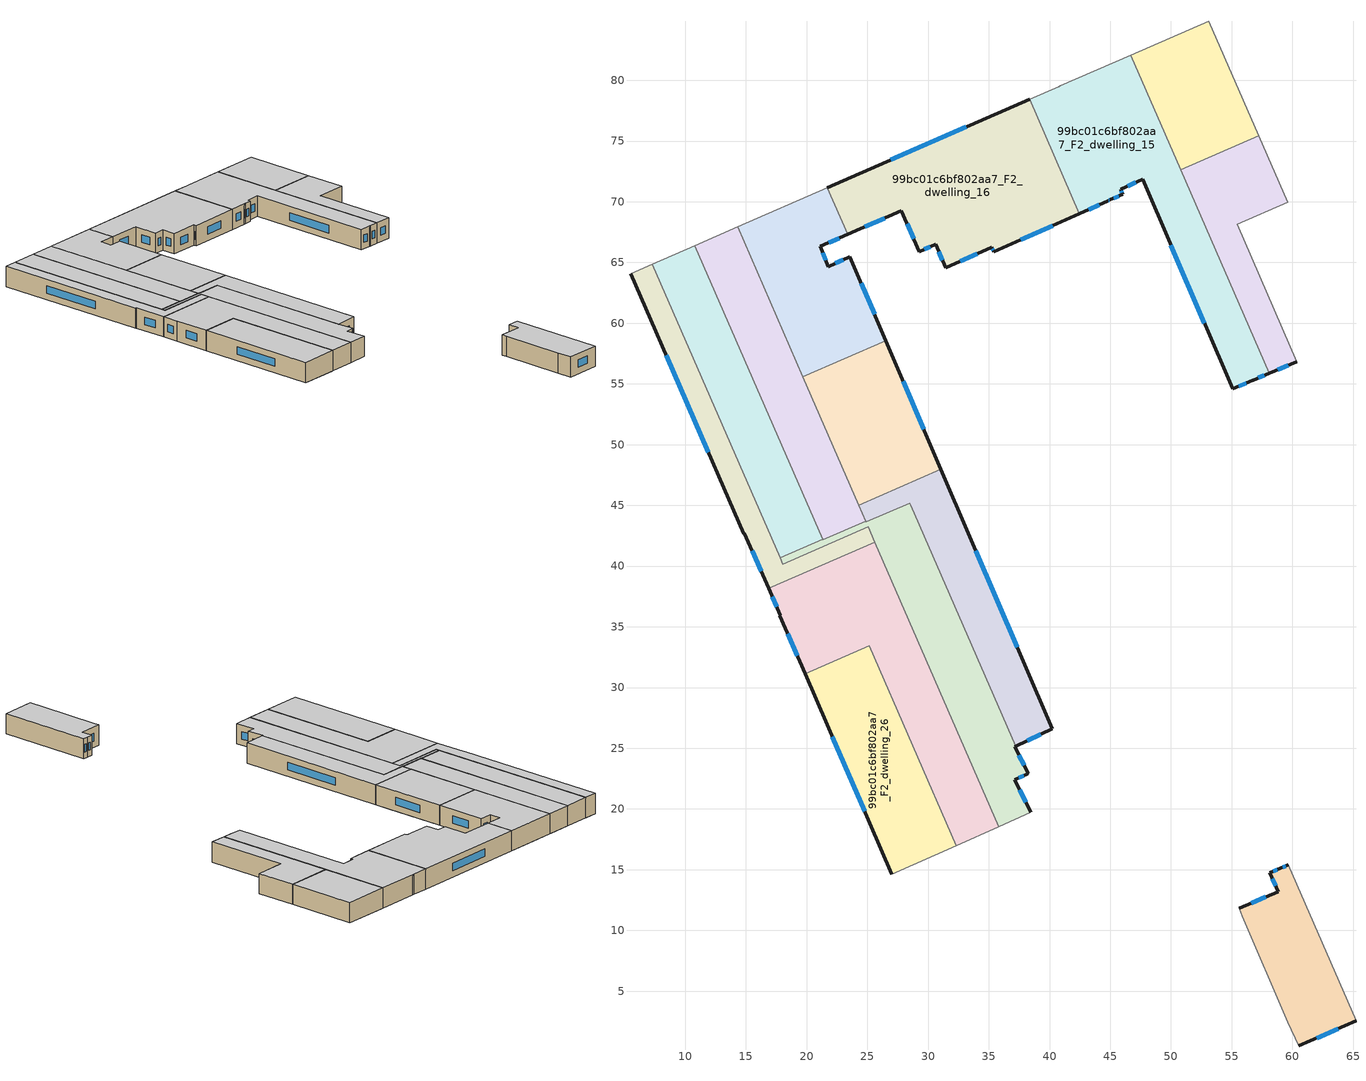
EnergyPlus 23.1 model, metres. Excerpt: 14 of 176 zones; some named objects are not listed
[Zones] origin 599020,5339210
99bc01c6bf802aa7_F2_dwelling_13
 floor to 99bc01c6bf802aa7_F1_dwelling_14 (EU_floor_Construction): 54.1,74.07 56.48,68.58 55.44,68.13 60.36,56.83 59.24,56.36 51.94,73.13 z6
 floor to 99bc01c6bf802aa7_F1_dwelling_15 (EU_floor_Construction): 53.23,70.17 59.24,56.36 58.1,55.87 52.09,69.68 z6
 floor to 99bc01c6bf802aa7_F1_dwelling_16 (EU_floor_Construction): 51.94,73.13 53.23,70.17 52.09,69.68 50.81,72.63 z6
 floor to 99bc01c6bf802aa7_F1_dwelling_13 (EU_floor_Construction): 57.23,75.43 59.62,69.95 56.48,68.58 54.1,74.07 z6
 wall outside (EU_wall_Construction): 58.1,55.87 60.36,56.83 z6:9
 wall to 99bc01c6bf802aa7_F2_dwelling_12 (EU_wall_Construction): 60.36,56.83 55.44,68.13 59.62,69.95 z6:9
 wall to 99bc01c6bf802aa7_F2_dwelling_14 (EU_wall_Construction): 57.23,75.43 50.81,72.63 z6:9
 wall to 99bc01c6bf802aa7_F2_dwelling_15 (EU_wall_Construction): 50.81,72.63 58.1,55.87 z6:9
 wall to 99bc01c6bf802aa7_F2_dwelling_11 (EU_wall_Construction): 59.62,69.95 57.23,75.43 z6:9
 window (EU_Window_Construction): 58.81,56.17 59.66,56.53 z6.94:8.06
 ceiling to 99bc01c6bf802aa7_F3_dwelling_13 (EU_floor_Construction): 60.36,56.83 55.44,68.13 59.62,69.95 57.23,75.43 50.81,72.63 58.1,55.87 z9
99bc01c6bf802aa7_F2_dwelling_14
 floor to 99bc01c6bf802aa7_F1_dwelling_13 (EU_floor_Construction): 53.12,84.87 57.23,75.43 54.1,74.07 49.99,83.5 z6
 floor to 99bc01c6bf802aa7_F1_dwelling_16 (EU_floor_Construction): 47.83,82.56 51.94,73.13 50.81,72.63 46.7,82.07 z6
 floor to 99bc01c6bf802aa7_F1_dwelling_14 (EU_floor_Construction): 49.99,83.5 54.1,74.07 51.94,73.13 47.83,82.56 z6
 wall adiabatic (EU_wall_Construction): 53.12,84.87 46.7,82.07 z6:9
 wall to 99bc01c6bf802aa7_F2_dwelling_15 (EU_wall_Construction): 46.7,82.07 50.8,72.63 z6:9
 wall to 99bc01c6bf802aa7_F2_dwelling_11 (EU_wall_Construction): 57.23,75.43 53.12,84.87 z6:9
 ceiling to 99bc01c6bf802aa7_F3_dwelling_14 (EU_floor_Construction): 57.23,75.43 53.12,84.87 46.7,82.07 50.81,72.63 z9
99bc01c6bf802aa7_F2_dwelling_15
 floor to 99bc01c6bf802aa7_F1_dwelling_15 (EU_floor_Construction): 52.09,69.68 58.1,55.87 56.78,55.31 56.72,55.29 55.07,54.59 49.16,68.4 z6
 floor to 99bc01c6bf802aa7_F1_dwelling_16 (EU_floor_Construction): 46.7,82.07 52.09,69.68 49.16,68.4 47.69,71.84 45.85,71.02 46.01,70.62 42.47,69.03 38.37,78.44 40.75,79.48 40.89,79.54 z6
 wall outside (EU_wall_Construction): 42.47,69.03 44.84,70.09 44.98,70.15 46.01,70.62 45.85,71.02 47.69,71.84 55.07,54.59 56.72,55.29 56.78,55.31 58.1,55.87 z6:9
 wall to 99bc01c6bf802aa7_F2_dwelling_16 (EU_wall_Construction): 38.37,78.44 42.47,69.03 z6:9
 wall adiabatic (EU_wall_Construction): 46.7,82.07 40.89,79.54 40.75,79.48 38.37,78.44 z6:9
 window (EU_Window_Construction): 44.88,70.11 44.93,70.13 / 43.21,69.36 44.09,69.76 / 57.19,55.49 57.69,55.7 / 55.59,54.81 56.2,55.07 / 50,66.44 52.76,60 / 46.43,71.28 47.11,71.59 / 45.96,70.74 45.9,70.9 / 45.3,70.3 45.69,70.47 z6.94:8.06
 ceiling to 99bc01c6bf802aa7_F3_dwelling_15 (EU_floor_Construction): 58.1,55.87 46.7,82.07 40.89,79.54 40.75,79.48 38.37,78.44 42.47,69.03 44.84,70.09 44.98,70.15 46.01,70.62 45.85,71.02 47.69,71.84 55.07,54.59 56.72,55.29 56.78,55.31 z9
99bc01c6bf802aa7_F2_dwelling_16
 floor to 99bc01c6bf802aa7_F1_dwelling_16 (EU_floor_Construction): 38.37,78.44 42.47,69.03 41.61,68.64 37.51,78.07 z6
 floor to 99bc01c6bf802aa7_F1_dwelling_20 (EU_floor_Construction): 37.51,78.07 41.61,68.64 35.41,65.86 35.23,66.26 35.16,66.23 31.45,64.56 30.61,66.49 29.28,65.89 27.81,69.25 25.39,68.19 23.71,72.04 z6
 floor to 99bc01c6bf802aa7_F1_dwelling_22 (EU_floor_Construction): 23.71,72.04 25.39,68.19 23.38,67.32 21.71,71.16 z6
 wall outside (EU_wall_Construction): 23.39,67.32 27.81,69.25 29.28,65.89 30.61,66.49 31.45,64.56 35.23,66.26 35.41,65.86 42.47,69.03 / 38.37,78.44 21.71,71.16 z6:9
 wall to 99bc01c6bf802aa7_F2_dwelling_23 (EU_wall_Construction): 21.71,71.16 23.39,67.32 z6:9
 window (EU_Window_Construction): 35.28,66.13 35.35,65.99 / 32.63,65.09 34.04,65.73 / 30.88,65.88 31.19,65.17 / 29.7,66.08 30.2,66.3 / 28.27,68.2 28.82,66.95 / 24.77,67.92 26.42,68.64 / 33.15,76.16 26.93,73.45 / 37.62,66.85 40.25,68.04 z6.94:8.06
 ceiling to 99bc01c6bf802aa7_F3_dwelling_16 (EU_floor_Construction): 42.47,69.03 38.37,78.44 21.71,71.16 23.39,67.32 27.81,69.25 29.28,65.89 30.61,66.49 31.45,64.56 35.23,66.26 35.41,65.86 z9
99bc01c6bf802aa7_F2_dwelling_19
 floor to 99bc01c6bf802aa7_F1_dwelling_19 (EU_floor_Construction): 59.64,15.39 65.24,2.55 60.52,0.5 59.61,2.45 55.89,11.15 55.6,11.82 58.82,13.2 58.15,14.75 z6
 wall outside (EU_wall_Construction): 59.64,15.39 59,15.11 58.15,14.75 58.82,13.2 55.6,11.82 / 60.52,0.5 65.24,2.55 z6:9
 wall to 99bc01c6bf802aa7_F2_dwelling_18 (EU_wall_Construction): 65.24,2.55 59.64,15.39 z6:9
 wall adiabatic (EU_wall_Construction): 55.6,11.82 55.89,11.15 59.61,2.45 60.52,0.5 z6:9
 window (EU_Window_Construction): 57.81,12.77 56.61,12.25 / 58.36,14.26 58.61,13.69 / 58.73,15 58.42,14.86 / 59.44,15.3 59.2,15.2 / 62,1.14 63.76,1.9 z6.94:8.06
 ceiling to 99bc01c6bf802aa7_F3_dwelling_19 (EU_floor_Construction): 65.24,2.55 59.64,15.39 59,15.11 58.15,14.75 58.82,13.2 55.6,11.82 55.89,11.15 59.61,2.45 60.52,0.5 z9
99bc01c6bf802aa7_F2_dwelling_20
 floor adiabatic (EU_floor_Construction): 31.06,47.97 40.22,26.61 37.21,25.16 28.48,45.19 24.9,43.63 24.3,45.03 z6
 wall outside (EU_wall_Construction): 37.21,25.16 40.22,26.61 31.06,47.97 z6:9
 wall to 99bc01c6bf802aa7_F2_dwelling_22 (EU_wall_Construction): 24.87,43.71 24.9,43.63 28.48,45.19 28.57,45 37.21,25.16 z6:9
 wall to 99bc01c6bf802aa7_F2_dwelling_21 (EU_wall_Construction): 31.06,47.97 24.3,45.03 z6:9
 wall to 99bc01c6bf802aa7_F2_dwelling_25 (EU_wall_Construction): 24.3,45.03 24.87,43.71 z6:9
 window (EU_Window_Construction): 37.35,33.31 33.93,41.27 / 38.15,25.61 39.27,26.15 z6.94:8.06
 ceiling to 99bc01c6bf802aa7_F3_dwelling_20 (EU_floor_Construction): 40.22,26.61 31.06,47.97 24.3,45.03 24.9,43.63 28.48,45.19 37.21,25.16 z9
99bc01c6bf802aa7_F2_dwelling_21
 floor to 99bc01c6bf802aa7_F1_dwelling_24 (EU_floor_Construction): 30.22,49.93 30.95,48.22 24.19,45.27 19.7,55.58 22.84,56.95 26.59,48.35 z6
 floor to 99bc01c6bf802aa7_F1_dwelling_22 (EU_floor_Construction): 26.52,58.55 30.22,49.93 26.59,48.35 22.84,56.95 z6
 floor adiabatic (EU_floor_Construction): 30.95,48.22 31.06,47.97 24.3,45.03 24.19,45.27 z6
 wall outside (EU_wall_Construction): 31.06,47.97 26.52,58.55 z6:9
 wall to 99bc01c6bf802aa7_F2_dwelling_23 (EU_wall_Construction): 26.52,58.55 19.7,55.58 z6:9
 wall to 99bc01c6bf802aa7_F2_dwelling_25 (EU_wall_Construction): 19.7,55.58 24.3,45.03 z6:9
 window (EU_Window_Construction): 29.63,51.29 27.94,55.23 z6.94:8.06
 ceiling to 99bc01c6bf802aa7_F3_dwelling_21 (EU_floor_Construction): 31.06,47.97 26.52,58.55 19.7,55.58 24.3,45.03 z9
99bc01c6bf802aa7_F2_dwelling_22
 floor to 99bc01c6bf802aa7_F1_dwelling_23 (EU_floor_Construction): 28.26,44.51 37.76,22.7 37.14,22.42 38.47,19.72 35.82,18.55 25.11,43.14 z6
 floor to 99bc01c6bf802aa7_F1_dwelling_28 (EU_floor_Construction): 28.17,44.72 28.26,44.51 25.11,43.14 25.08,43.23 18.03,40.16 17.81,40.67 21.16,42.13 21.32,41.74 z6
 floor to 99bc01c6bf802aa7_F1_dwelling_26 (EU_floor_Construction): 28.12,44.84 28.17,44.72 21.32,41.74 21.16,42.13 21.33,42.2 21.34,42.18 24.57,43.58 24.68,43.34 z6
 floor to 99bc01c6bf802aa7_F1_dwelling_21 (EU_floor_Construction): 28.57,45 37.21,25.16 37.12,25.12 38.26,22.93 37.76,22.7 28.17,44.72 28.12,44.84 24.68,43.34 24.57,43.58 24.87,43.71 24.9,43.63 28.48,45.19 z6
 wall outside (EU_wall_Construction): 38.47,19.72 37.14,22.42 38.19,22.89 38.26,22.93 37.12,25.12 37.21,25.16 z6:9
 wall to 99bc01c6bf802aa7_F2_dwelling_27 (EU_wall_Construction): 21.33,42.21 17.81,40.67 z6:9
 wall to 99bc01c6bf802aa7_F2_dwelling_25 (EU_wall_Construction): 24.87,43.71 21.34,42.18 21.33,42.2 z6:9
 wall adiabatic (EU_wall_Construction): 35.82,18.55 38.47,19.72 z6:9
 wall to 99bc01c6bf802aa7_F2_dwelling_28 (EU_wall_Construction): 17.81,40.67 18.03,40.16 25.08,43.23 25.62,41.98 z6:9
 wall to 99bc01c6bf802aa7_F2_dwelling_24 (EU_wall_Construction): 25.62,41.98 35.82,18.55 z6:9
 window (EU_Window_Construction): 37.91,23.61 37.48,24.43 / 37.47,22.57 37.86,22.75 / 38.05,20.57 37.56,21.57 z6.94:8.06
 ceiling to 99bc01c6bf802aa7_F3_dwelling_22 (EU_floor_Construction): 38.47,19.72 37.14,22.42 38.19,22.89 38.26,22.93 37.12,25.12 37.21,25.16 28.57,45 28.48,45.19 24.9,43.63 24.87,43.71 21.34,42.18 21.33,42.21 17.81,40.67 18.03,40.16 25.08,43.23 35.82,18.55 z9
99bc01c6bf802aa7_F2_dwelling_23
 floor to 99bc01c6bf802aa7_F1_dwelling_22 (EU_floor_Construction): 21.71,71.16 23.38,67.32 21.13,66.33 21.8,64.67 23.55,65.47 26.52,58.55 22.84,56.95 17.46,69.31 z6
 floor to 99bc01c6bf802aa7_F1_dwelling_24 (EU_floor_Construction): 17.46,69.31 22.84,56.95 19.7,55.58 14.32,67.93 z6
 wall outside (EU_wall_Construction): 26.52,58.55 23.55,65.47 21.8,64.67 21.13,66.33 23.39,67.32 z6:9
 wall adiabatic (EU_wall_Construction): 21.71,71.16 14.32,67.93 z6:9
 wall to 99bc01c6bf802aa7_F2_dwelling_25 (EU_wall_Construction): 14.32,67.93 19.7,55.58 z6:9
 window (EU_Window_Construction): 25.59,60.72 24.48,63.3 / 21.84,66.64 22.68,67.01 / 21.59,65.19 21.34,65.81 / 23,65.21 22.35,64.92 z6.94:8.06
 ceiling to 99bc01c6bf802aa7_F3_dwelling_23 (EU_floor_Construction): 26.52,58.55 23.55,65.47 21.8,64.67 21.13,66.33 23.39,67.32 21.71,71.16 14.32,67.93 19.7,55.58 z9
99bc01c6bf802aa7_F2_dwelling_24
 floor to 99bc01c6bf802aa7_F1_dwelling_25 (EU_floor_Construction): 25.33,41.86 35.53,18.42 32.31,16.99 25.15,33.43 24.98,33.35 21.92,40.37 z6
 floor to 99bc01c6bf802aa7_F1_dwelling_23 (EU_floor_Construction): 25.62,41.98 35.82,18.55 35.53,18.42 25.33,41.86 z6
 floor to 99bc01c6bf802aa7_F1_dwelling_29 (EU_floor_Construction): 21.92,40.37 24.98,33.35 19.88,31.13 17.81,35.92 17.85,35.95 16.87,38.17 z6
 wall outside (EU_wall_Construction): 16.87,38.17 17.85,35.95 17.81,35.92 19.88,31.13 z6:9
 wall to 99bc01c6bf802aa7_F2_dwelling_28 (EU_wall_Construction): 25.62,41.98 16.87,38.17 z6:9
 wall adiabatic (EU_wall_Construction): 32.31,16.99 35.82,18.55 z6:9
 wall to 99bc01c6bf802aa7_F2_dwelling_26 (EU_wall_Construction): 19.88,31.13 25.15,33.43 32.31,16.99 z6:9
 window (EU_Window_Construction): 18.46,34.42 19.23,32.64 / 17.18,37.47 17.54,36.64 z6.94:8.06
 ceiling to 99bc01c6bf802aa7_F3_dwelling_24 (EU_floor_Construction): 35.82,18.55 25.62,41.98 16.87,38.17 17.85,35.95 17.81,35.92 19.88,31.13 25.15,33.43 32.31,16.99 z9
99bc01c6bf802aa7_F2_dwelling_25
 floor to 99bc01c6bf802aa7_F1_dwelling_26 (EU_floor_Construction): 14.03,67.81 24.57,43.58 21.34,42.18 10.8,66.39 z6
 floor to 99bc01c6bf802aa7_F1_dwelling_24 (EU_floor_Construction): 14.32,67.93 24.19,45.27 23.89,45.14 14.03,67.81 z6
 floor to 99bc01c6bf802aa7_F1_dwelling_21 (EU_floor_Construction): 24.19,45.27 24.87,43.71 24.57,43.58 23.89,45.14 z6
 wall adiabatic (EU_wall_Construction): 14.32,67.93 10.8,66.39 z6:9
 wall to 99bc01c6bf802aa7_F2_dwelling_27 (EU_wall_Construction): 10.8,66.39 21.33,42.2 z6:9
 ceiling to 99bc01c6bf802aa7_F3_dwelling_25 (EU_floor_Construction): 24.87,43.71 14.32,67.93 10.8,66.39 21.34,42.18 z9
99bc01c6bf802aa7_F2_dwelling_26
 floor to 99bc01c6bf802aa7_F1_dwelling_27 (EU_floor_Construction): 24.98,33.35 32.14,16.91 27.03,14.64 19.88,31.13 z6
 floor to 99bc01c6bf802aa7_F1_dwelling_25 (EU_floor_Construction): 25.15,33.43 32.31,16.99 32.14,16.91 24.98,33.35 z6
 wall outside (EU_wall_Construction): 19.88,31.13 27.03,14.64 z6:9
 wall adiabatic (EU_wall_Construction): 27.03,14.64 32.31,16.99 z6:9
 window (EU_Window_Construction): 22.12,25.97 24.79,19.81 z6.94:8.06
 ceiling to 99bc01c6bf802aa7_F3_dwelling_26 (EU_floor_Construction): 32.31,16.99 25.15,33.43 19.88,31.13 27.03,14.64 z9
99bc01c6bf802aa7_F2_dwelling_27
 floor to 99bc01c6bf802aa7_F1_dwelling_28 (EU_floor_Construction): 10.62,66.32 21.16,42.13 17.81,40.67 7.28,64.86 z6
 floor to 99bc01c6bf802aa7_F1_dwelling_26 (EU_floor_Construction): 10.8,66.39 21.33,42.2 21.16,42.13 10.62,66.32 z6
 wall adiabatic (EU_wall_Construction): 10.8,66.39 7.28,64.86 z6:9
 wall to 99bc01c6bf802aa7_F2_dwelling_28 (EU_wall_Construction): 7.28,64.86 17.81,40.67 z6:9
 ceiling to 99bc01c6bf802aa7_F3_dwelling_27 (EU_floor_Construction): 21.33,42.21 10.8,66.39 7.28,64.86 17.81,40.67 z9
99bc01c6bf802aa7_F2_dwelling_28
 floor to 99bc01c6bf802aa7_F1_dwelling_29 (EU_floor_Construction): 7.22,64.83 17.98,40.13 21.38,41.61 21.92,40.37 16.87,38.17 14.88,42.69 14.83,42.67 5.5,64.08 z6
 floor to 99bc01c6bf802aa7_F1_dwelling_25 (EU_floor_Construction): 24.84,42.96 25.33,41.86 21.92,40.37 21.44,41.48 z6
 floor to 99bc01c6bf802aa7_F1_dwelling_28 (EU_floor_Construction): 7.28,64.86 18.03,40.16 25.08,43.23 25.11,43.14 24.82,43.01 24.84,42.96 21.44,41.48 21.38,41.61 17.97,40.13 7.22,64.83 z6
 floor to 99bc01c6bf802aa7_F1_dwelling_23 (EU_floor_Construction): 25.11,43.14 25.62,41.98 25.33,41.86 24.84,42.96 24.82,43.01 z6
 wall outside (EU_wall_Construction): 5.5,64.08 14.83,42.67 14.88,42.69 16.87,38.17 z6:9
 wall adiabatic (EU_wall_Construction): 7.28,64.86 5.5,64.08 z6:9
 window (EU_Window_Construction): 15.5,41.28 16.25,39.59 / 8.43,57.37 11.91,49.38 z6.94:8.06
 ceiling to 99bc01c6bf802aa7_F3_dwelling_28 (EU_floor_Construction): 25.62,41.98 25.08,43.23 18.03,40.16 7.28,64.86 5.5,64.08 14.83,42.67 14.88,42.69 16.87,38.17 z9
[Building]
EU S2 Campaign: North Axis=0; Terrain=City; Solar Distribution=FullExterior
[Site:Location]
Vienna: Latitude=48; Longitude=16.5; Time Zone=1; Elevation=183
[SizingPeriod:WeatherFileDays]
AnnualSizingPeriod: Begin Month=1; Begin Day of Month=1; End Month=12; End Day of Month=31; Day of Week for Start Day=Monday; Use Weather File Daylight Saving Period=No; Use Weather File Rain and Snow Indicators=No
[MATERIAL]
EU_InternalMass_Material: Roughness=MediumRough; Thickness=0.1; Conductivity=1; Density=1800; Specific Heat=900; Thermal Absorptance=0.9; Solar Absorptance=0.7; Visible Absorptance=0.7
[MATERIAL:NOMASS] Roughness=MediumRough; Thermal Absorptance=0.9; Solar Absorptance=0.7; Visible Absorptance=0.7
Name | Thermal Resistance
EU_wall_NoMass | 0.914258
EU_floor_NoMass | 1.09711
[WINDOWMATERIAL:SIMPLEGLAZINGSYSTEM]
EU_Window_SimpleGlazing: UFactor=2.09642; Solar Heat Gain Coefficient=0.65; Visible Transmittance=0.65
[CONSTRUCTION]
EU_wall_Construction: EU_wall_NoMass
EU_floor_Construction: EU_floor_NoMass
EU_Window_Construction: EU_Window_SimpleGlazing
EU_InternalMass_Construction: EU_InternalMass_Material
[ZONE] Type=1; Multiplier=1; Ceiling Height=autocalculate; Floor Area=autocalculate; Part of Total Floor Area=Yes
Name | Volume
99bc01c6bf802aa7_F2_dwelling_13 | 216.506
99bc01c6bf802aa7_F2_dwelling_14 | 216.489
99bc01c6bf802aa7_F2_dwelling_15 | 454.094
99bc01c6bf802aa7_F2_dwelling_16 | 458.053
99bc01c6bf802aa7_F2_dwelling_19 | 199.231
99bc01c6bf802aa7_F2_dwelling_20 | 255.803
99bc01c6bf802aa7_F2_dwelling_21 | 255.807
99bc01c6bf802aa7_F2_dwelling_22 | 323.112
99bc01c6bf802aa7_F2_dwelling_23 | 299.235
99bc01c6bf802aa7_F2_dwelling_24 | 426.352
99bc01c6bf802aa7_F2_dwelling_25 | 304.602
99bc01c6bf802aa7_F2_dwelling_26 | 310.523
99bc01c6bf802aa7_F2_dwelling_27 | 303.975
99bc01c6bf802aa7_F2_dwelling_28 | 194.706
[INTERNALMASS] Construction=EU_InternalMass_Construction
Name | Zone or ZoneList | Surface Area
99bc01c6bf802aa7_F2_dwelling_13_EU_InternalMass | 99bc01c6bf802aa7_F2_dwelling_13 | 72.1688
99bc01c6bf802aa7_F2_dwelling_14_EU_InternalMass | 99bc01c6bf802aa7_F2_dwelling_14 | 72.1627
99bc01c6bf802aa7_F2_dwelling_15_EU_InternalMass | 99bc01c6bf802aa7_F2_dwelling_15 | 151.367
99bc01c6bf802aa7_F2_dwelling_16_EU_InternalMass | 99bc01c6bf802aa7_F2_dwelling_16 | 152.697
99bc01c6bf802aa7_F2_dwelling_19_EU_InternalMass | 99bc01c6bf802aa7_F2_dwelling_19 | 66.4119
99bc01c6bf802aa7_F2_dwelling_20_EU_InternalMass | 99bc01c6bf802aa7_F2_dwelling_20 | 85.2681
99bc01c6bf802aa7_F2_dwelling_21_EU_InternalMass | 99bc01c6bf802aa7_F2_dwelling_21 | 85.2689
99bc01c6bf802aa7_F2_dwelling_22_EU_InternalMass | 99bc01c6bf802aa7_F2_dwelling_22 | 107.698
99bc01c6bf802aa7_F2_dwelling_23_EU_InternalMass | 99bc01c6bf802aa7_F2_dwelling_23 | 99.7454
99bc01c6bf802aa7_F2_dwelling_24_EU_InternalMass | 99bc01c6bf802aa7_F2_dwelling_24 | 142.106
99bc01c6bf802aa7_F2_dwelling_25_EU_InternalMass | 99bc01c6bf802aa7_F2_dwelling_25 | 101.531
99bc01c6bf802aa7_F2_dwelling_26_EU_InternalMass | 99bc01c6bf802aa7_F2_dwelling_26 | 103.509
99bc01c6bf802aa7_F2_dwelling_27_EU_InternalMass | 99bc01c6bf802aa7_F2_dwelling_27 | 101.331
99bc01c6bf802aa7_F2_dwelling_28_EU_InternalMass | 99bc01c6bf802aa7_F2_dwelling_28 | 64.9006
[OTHEREQUIPMENT] Fuel Type=Electricity; Design Level Calculation Method=Watts/Area; Power per Zone Floor Area=1; Fraction Latent=0; Fraction Radiant=0; Fraction Lost=0; Carbon Dioxide Generation Rate=0; EndUse Subcategory=EU_Step8_InternalGains
Name | Zone or ZoneList or Space or SpaceList | Schedule
EU_Step8_InternalGain_99bc01c6bf802aa7_F2_dwelling_13_f000 | 99bc01c6bf802aa7_F2_dwelling_13 | EU_Step8_GainSchedule_99bc01c6bf802aa7_F2_dwelling_13_f000
EU_Step8_InternalGain_99bc01c6bf802aa7_F2_dwelling_14_f000 | 99bc01c6bf802aa7_F2_dwelling_14 | EU_Step8_GainSchedule_99bc01c6bf802aa7_F2_dwelling_14_f000
EU_Step8_InternalGain_99bc01c6bf802aa7_F2_dwelling_15_f000 | 99bc01c6bf802aa7_F2_dwelling_15 | EU_Step8_GainSchedule_99bc01c6bf802aa7_F2_dwelling_15_f000
EU_Step8_InternalGain_99bc01c6bf802aa7_F2_dwelling_16_f000 | 99bc01c6bf802aa7_F2_dwelling_16 | EU_Step8_GainSchedule_99bc01c6bf802aa7_F2_dwelling_16_f000
EU_Step8_InternalGain_99bc01c6bf802aa7_F2_dwelling_19_f000 | 99bc01c6bf802aa7_F2_dwelling_19 | EU_Step8_GainSchedule_99bc01c6bf802aa7_F2_dwelling_19_f000
EU_Step8_InternalGain_99bc01c6bf802aa7_F2_dwelling_20_f000 | 99bc01c6bf802aa7_F2_dwelling_20 | EU_Step8_GainSchedule_99bc01c6bf802aa7_F2_dwelling_20_f000
EU_Step8_InternalGain_99bc01c6bf802aa7_F2_dwelling_21_f000 | 99bc01c6bf802aa7_F2_dwelling_21 | EU_Step8_GainSchedule_99bc01c6bf802aa7_F2_dwelling_21_f000
EU_Step8_InternalGain_99bc01c6bf802aa7_F2_dwelling_22_f000 | 99bc01c6bf802aa7_F2_dwelling_22 | EU_Step8_GainSchedule_99bc01c6bf802aa7_F2_dwelling_22_f000
EU_Step8_InternalGain_99bc01c6bf802aa7_F2_dwelling_23_f000 | 99bc01c6bf802aa7_F2_dwelling_23 | EU_Step8_GainSchedule_99bc01c6bf802aa7_F2_dwelling_23_f000
EU_Step8_InternalGain_99bc01c6bf802aa7_F2_dwelling_24_f000 | 99bc01c6bf802aa7_F2_dwelling_24 | EU_Step8_GainSchedule_99bc01c6bf802aa7_F2_dwelling_24_f000
EU_Step8_InternalGain_99bc01c6bf802aa7_F2_dwelling_25_f000 | 99bc01c6bf802aa7_F2_dwelling_25 | EU_Step8_GainSchedule_99bc01c6bf802aa7_F2_dwelling_25_f000
EU_Step8_InternalGain_99bc01c6bf802aa7_F2_dwelling_26_f000 | 99bc01c6bf802aa7_F2_dwelling_26 | EU_Step8_GainSchedule_99bc01c6bf802aa7_F2_dwelling_26_f000
EU_Step8_InternalGain_99bc01c6bf802aa7_F2_dwelling_27_f000 | 99bc01c6bf802aa7_F2_dwelling_27 | EU_Step8_GainSchedule_99bc01c6bf802aa7_F2_dwelling_27_f000
EU_Step8_InternalGain_99bc01c6bf802aa7_F2_dwelling_28_f000 | 99bc01c6bf802aa7_F2_dwelling_28 | EU_Step8_GainSchedule_99bc01c6bf802aa7_F2_dwelling_28_f000
[ZONEVENTILATION:DESIGNFLOWRATE] Schedule=EU_AlwaysOn; Design Flow Rate Calculation Method=AirChanges/Hour; Air Changes per Hour=0.546891; Ventilation Type=Natural; Fan Pressure Rise=0; Fan Total Efficiency=1; Constant Term Coefficient=1; Temperature Term Coefficient=0; Velocity Term Coefficient=0; Velocity Squared Term Coefficient=0; Minimum Indoor Temperature=-100; Maximum Indoor Temperature=100; Delta Temperature=-100; Minimum Outdoor Temperature=-100; Maximum Outdoor Temperature=100; Maximum Wind Speed=40
Name | Zone or ZoneList or Space or SpaceList
EU_ConstantAir_99bc01c6bf802aa7_F2_dwelling_13 | 99bc01c6bf802aa7_F2_dwelling_13
EU_ConstantAir_99bc01c6bf802aa7_F2_dwelling_14 | 99bc01c6bf802aa7_F2_dwelling_14
EU_ConstantAir_99bc01c6bf802aa7_F2_dwelling_15 | 99bc01c6bf802aa7_F2_dwelling_15
EU_ConstantAir_99bc01c6bf802aa7_F2_dwelling_16 | 99bc01c6bf802aa7_F2_dwelling_16
EU_ConstantAir_99bc01c6bf802aa7_F2_dwelling_19 | 99bc01c6bf802aa7_F2_dwelling_19
EU_ConstantAir_99bc01c6bf802aa7_F2_dwelling_20 | 99bc01c6bf802aa7_F2_dwelling_20
EU_ConstantAir_99bc01c6bf802aa7_F2_dwelling_21 | 99bc01c6bf802aa7_F2_dwelling_21
EU_ConstantAir_99bc01c6bf802aa7_F2_dwelling_22 | 99bc01c6bf802aa7_F2_dwelling_22
EU_ConstantAir_99bc01c6bf802aa7_F2_dwelling_23 | 99bc01c6bf802aa7_F2_dwelling_23
EU_ConstantAir_99bc01c6bf802aa7_F2_dwelling_24 | 99bc01c6bf802aa7_F2_dwelling_24
EU_ConstantAir_99bc01c6bf802aa7_F2_dwelling_25 | 99bc01c6bf802aa7_F2_dwelling_25
EU_ConstantAir_99bc01c6bf802aa7_F2_dwelling_26 | 99bc01c6bf802aa7_F2_dwelling_26
EU_ConstantAir_99bc01c6bf802aa7_F2_dwelling_27 | 99bc01c6bf802aa7_F2_dwelling_27
EU_ConstantAir_99bc01c6bf802aa7_F2_dwelling_28 | 99bc01c6bf802aa7_F2_dwelling_28
[HVACTEMPLATE:ZONE:IDEALLOADSAIRSYSTEM] System Availability Schedule=EU_AlwaysOn; Maximum Heating Supply Air Temperature=50; Minimum Cooling Supply Air Temperature=13; Maximum Heating Supply Air Humidity Ratio=0.0156; Minimum Cooling Supply Air Humidity Ratio=0.0077; Heating Limit=NoLimit; Cooling Limit=NoLimit; Heating Availability Schedule=EU_AlwaysOn; Cooling Availability Schedule=EU_CoolingOff; Dehumidification Control Type=ConstantSensibleHeatRatio; Cooling Sensible Heat Ratio=0.7; Dehumidification Setpoint=60; Humidification Control Type=None; Humidification Setpoint=30; Outdoor Air Method=None; Outdoor Air Flow Rate per Person=0.00944; Outdoor Air Flow Rate per Zone Floor Area=0; Outdoor Air Flow Rate per Zone=0; Demand Controlled Ventilation Type=None; Outdoor Air Economizer Type=NoEconomizer; Heat Recovery Type=None; Sensible Heat Recovery Effectiveness=0.7; Latent Heat Recovery Effectiveness=0.65
Name | Template Thermostat
99bc01c6bf802aa7_F2_dwelling_13 | EU_HeatOnly_99bc01c6bf802aa7_F2_dwelling_13
99bc01c6bf802aa7_F2_dwelling_14 | EU_HeatOnly_99bc01c6bf802aa7_F2_dwelling_14
99bc01c6bf802aa7_F2_dwelling_15 | EU_HeatOnly_99bc01c6bf802aa7_F2_dwelling_15
99bc01c6bf802aa7_F2_dwelling_16 | EU_HeatOnly_99bc01c6bf802aa7_F2_dwelling_16
99bc01c6bf802aa7_F2_dwelling_19 | EU_HeatOnly_99bc01c6bf802aa7_F2_dwelling_19
99bc01c6bf802aa7_F2_dwelling_20 | EU_HeatOnly_99bc01c6bf802aa7_F2_dwelling_20
99bc01c6bf802aa7_F2_dwelling_21 | EU_HeatOnly_99bc01c6bf802aa7_F2_dwelling_21
99bc01c6bf802aa7_F2_dwelling_22 | EU_HeatOnly_99bc01c6bf802aa7_F2_dwelling_22
99bc01c6bf802aa7_F2_dwelling_23 | EU_HeatOnly_99bc01c6bf802aa7_F2_dwelling_23
99bc01c6bf802aa7_F2_dwelling_24 | EU_HeatOnly_99bc01c6bf802aa7_F2_dwelling_24
99bc01c6bf802aa7_F2_dwelling_25 | EU_HeatOnly_99bc01c6bf802aa7_F2_dwelling_25
99bc01c6bf802aa7_F2_dwelling_26 | EU_HeatOnly_99bc01c6bf802aa7_F2_dwelling_26
99bc01c6bf802aa7_F2_dwelling_27 | EU_HeatOnly_99bc01c6bf802aa7_F2_dwelling_27
99bc01c6bf802aa7_F2_dwelling_28 | EU_HeatOnly_99bc01c6bf802aa7_F2_dwelling_28
[SIZING:ZONE] Zone Cooling Design Supply Air Temperature Input Method=SupplyAirTemperature; Zone Cooling Design Supply Air Temperature=13; Zone Heating Design Supply Air Temperature Input Method=SupplyAirTemperature; Zone Heating Design Supply Air Temperature=50; Zone Cooling Design Supply Air Humidity Ratio=0.008; Zone Heating Design Supply Air Humidity Ratio=0.008; Cooling Design Air Flow Method=DesignDay; Cooling Design Air Flow Rate=0; Cooling Minimum Air Flow per Zone Floor Area=0.000762; Cooling Minimum Air Flow=0; Cooling Minimum Air Flow Fraction=0.2; Heating Design Air Flow Method=DesignDay; Heating Design Air Flow Rate=0; Heating Maximum Air Flow per Zone Floor Area=0.002032; Heating Maximum Air Flow=0.141576; Heating Maximum Air Flow Fraction=0.3; Account for Dedicated Outdoor Air System=No; Dedicated Outdoor Air System Control Strategy=NeutralSupplyAir; Dedicated Outdoor Air Low Setpoint Temperature for Design=autosize; Dedicated Outdoor Air High Setpoint Temperature for Design=autosize; Zone Load Sizing Method=Sensible Load Only No Latent Load; Zone Latent Cooling Design Supply Air Humidity Ratio Input Method=HumidityRatioDifference; Zone Cooling Design Supply Air Humidity Ratio Difference=0.005; Zone Latent Heating Design Supply Air Humidity Ratio Input Method=HumidityRatioDifference; Zone Humidification Design Supply Air Humidity Ratio Difference=0.005
99bc01c6bf802aa7_F2_dwelling_13; 99bc01c6bf802aa7_F2_dwelling_14; 99bc01c6bf802aa7_F2_dwelling_15; 99bc01c6bf802aa7_F2_dwelling_16; 99bc01c6bf802aa7_F2_dwelling_19; 99bc01c6bf802aa7_F2_dwelling_20; 99bc01c6bf802aa7_F2_dwelling_21; 99bc01c6bf802aa7_F2_dwelling_22; 99bc01c6bf802aa7_F2_dwelling_23; 99bc01c6bf802aa7_F2_dwelling_24; 99bc01c6bf802aa7_F2_dwelling_25; 99bc01c6bf802aa7_F2_dwelling_26; 99bc01c6bf802aa7_F2_dwelling_27; 99bc01c6bf802aa7_F2_dwelling_28
[SCHEDULE:CONSTANT]
Name | Hourly Value
EU_AlwaysOn | 1
EU_CoolingOff | 0
[SCHEDULE:FILE] Column Number=1; Rows to Skip at Top=0; Number of Hours of Data=8760; Column Separator=Comma; Interpolate to Timestep=No; Minutes per Item=60; Adjust Schedule for Daylight Savings=Yes
Name | File
EU_Step8_GainSchedule_99bc01c6bf802aa7_F2_dwelling_13_f000 | ../../schedules/99bc01c6bf802aa7/99bc01c6bf802aa7_F2_dwelling_13_f000_gain.csv
EU_Step8_GainSchedule_99bc01c6bf802aa7_F2_dwelling_14_f000 | ../../schedules/99bc01c6bf802aa7/99bc01c6bf802aa7_F2_dwelling_14_f000_gain.csv
EU_Step8_GainSchedule_99bc01c6bf802aa7_F2_dwelling_15_f000 | ../../schedules/99bc01c6bf802aa7/99bc01c6bf802aa7_F2_dwelling_15_f000_gain.csv
EU_Step8_GainSchedule_99bc01c6bf802aa7_F2_dwelling_16_f000 | ../../schedules/99bc01c6bf802aa7/99bc01c6bf802aa7_F2_dwelling_16_f000_gain.csv
EU_Step8_GainSchedule_99bc01c6bf802aa7_F2_dwelling_19_f000 | ../../schedules/99bc01c6bf802aa7/99bc01c6bf802aa7_F2_dwelling_19_f000_gain.csv
EU_Step8_GainSchedule_99bc01c6bf802aa7_F2_dwelling_20_f000 | ../../schedules/99bc01c6bf802aa7/99bc01c6bf802aa7_F2_dwelling_20_f000_gain.csv
EU_Step8_GainSchedule_99bc01c6bf802aa7_F2_dwelling_21_f000 | ../../schedules/99bc01c6bf802aa7/99bc01c6bf802aa7_F2_dwelling_21_f000_gain.csv
EU_Step8_GainSchedule_99bc01c6bf802aa7_F2_dwelling_22_f000 | ../../schedules/99bc01c6bf802aa7/99bc01c6bf802aa7_F2_dwelling_22_f000_gain.csv
EU_Step8_GainSchedule_99bc01c6bf802aa7_F2_dwelling_23_f000 | ../../schedules/99bc01c6bf802aa7/99bc01c6bf802aa7_F2_dwelling_23_f000_gain.csv
EU_Step8_GainSchedule_99bc01c6bf802aa7_F2_dwelling_24_f000 | ../../schedules/99bc01c6bf802aa7/99bc01c6bf802aa7_F2_dwelling_24_f000_gain.csv
EU_Step8_GainSchedule_99bc01c6bf802aa7_F2_dwelling_25_f000 | ../../schedules/99bc01c6bf802aa7/99bc01c6bf802aa7_F2_dwelling_25_f000_gain.csv
EU_Step8_GainSchedule_99bc01c6bf802aa7_F2_dwelling_26_f000 | ../../schedules/99bc01c6bf802aa7/99bc01c6bf802aa7_F2_dwelling_26_f000_gain.csv
EU_Step8_GainSchedule_99bc01c6bf802aa7_F2_dwelling_27_f000 | ../../schedules/99bc01c6bf802aa7/99bc01c6bf802aa7_F2_dwelling_27_f000_gain.csv
EU_Step8_GainSchedule_99bc01c6bf802aa7_F2_dwelling_28_f000 | ../../schedules/99bc01c6bf802aa7/99bc01c6bf802aa7_F2_dwelling_28_f000_gain.csv
